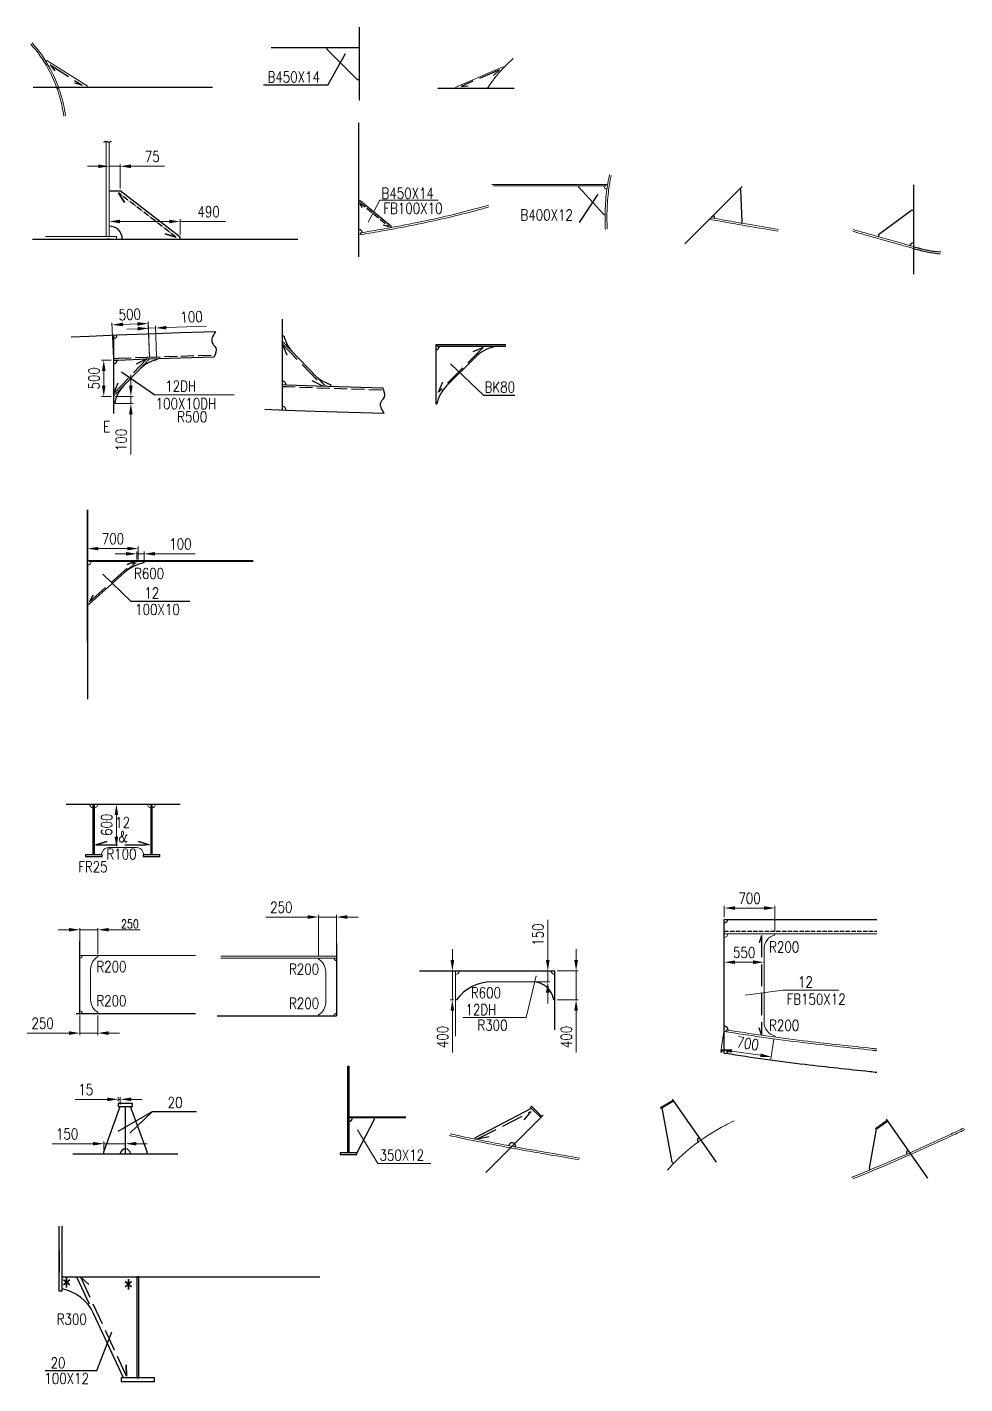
# Model space of a CAD drawing. Header units: millimetres. Extents: x -238912 to -225822, y -65112 to -27675.
# Drawn here: x -238797 to -225822, y -46457 to -27675 of the extents above; entities that cross this region are included whole.
import ezdxf

# ---------------------------------------------------------------- set-up
doc = ezdxf.new("R2010")
doc.units = ezdxf.units.MM
doc.header["$LTSCALE"] = 50
for name, pattern in [('CENTER', [8, 5.5, -1, 0.5, -1]), ('DASHED', [8, 6, -2]), ('JNRD_Center', [2, 1.25, -0.25, 0.25, -0.25]), ('JNRD_DBPointLine', [34, 24, -3, 0.5, -3, 0.5, -3])]:
    doc.linetypes.add(name, pattern=pattern)
for name, color, linetype in [('-1202', 7, 'Continuous'), ('100-AD1', 6, 'Continuous'), ('100-BT1', 7, 'Continuous'), ('100-DD1', 7, 'JNRD_Center'), ('100-DF1', 7, 'Continuous'), ('100-TX1', 7, 'Continuous'), ('200-CO3', 7, 'Continuous'), ('200-DO4', 7, 'JNRD_DBPointLine'), ('Plate _Visible', 3, 'Continuous'), ('Stiffener_Invisible', 2, 'DASHED'), ('Stiffener_Visible', 1, 'CENTER'), ('TEXT', 4, 'Continuous'), ('粗实线', 3, 'Continuous')]:
    doc.layers.add(name, color=color, linetype=linetype)
doc.styles.add('JNRD_E1', font='romans.shx', dxfattribs={"width": 0.8})
doc.styles.add('JNRD_Standard', font='romans.shx', dxfattribs={"width": 0.8})
doc.dimstyles.new('Jnrd_D100', dxfattribs={"dimtxt": 120, "dimasz": 150, "dimexe": 20, "dimexo": 20, "dimgap": 20, "dimtad": 1, "dimdec": 0, "dimrnd": 0.5, "dimzin": 0, "dimdsep": 46, "dimtxsty": 'JNRD_E1', "dimcen": 0, "dimclrd": 1, "dimclre": 1, "dimclrt": 2, "dimadec": 0, "dimazin": 0, "dimtfac": 1, "dimtdec": 0, "dimtmove": 0, "dimatfit": 3, "dimfxl": 1, "dimtolj": 1, "dimtzin": 0, "dimlwd": 5, "dimlwe": 5, "dimarcsym": 0})
doc.dimstyles.new('Jnrd_D150', dxfattribs={"dimtxt": 150, "dimasz": 150, "dimexe": 30, "dimexo": 30, "dimgap": 60, "dimtad": 1, "dimdec": 0, "dimrnd": 0.5, "dimzin": 0, "dimdsep": 46, "dimtxsty": 'JNRD_E1', "dimcen": 0, "dimclrd": 1, "dimclre": 1, "dimclrt": 2, "dimadec": 0, "dimazin": 0, "dimtfac": 1, "dimtdec": 0, "dimtmove": 0, "dimatfit": 3, "dimfxl": 1, "dimtolj": 1, "dimtzin": 0, "dimlwd": 5, "dimlwe": 5, "dimarcsym": 0})

# ---------------------------------------------------------------- blocks, each defined once
blk = doc.blocks.new('*D772')
at = {"color": 1, "lineweight": 5, "ltscale": 3}
for p, q in [((-237604, -32257), (-237623, -31767)), ((-237472, -31791), (-237272, -31784)), ((-237105, -32238), (-237123, -31748))]:
    blk.add_line(p, q, dxfattribs=at)
at = {"color": 1}
for points in [[(-237473, -31766), (-237471, -31816), (-237622, -31797)], [(-237271, -31809), (-237273, -31759), (-237122, -31778)]]:
    blk.add_solid(points, dxfattribs=at)
at = {"layer": 'Defpoints', "color": 0}
for p in [(-237122, -31778), (-237603, -32287), (-237103, -32268)]:
    blk.add_point(p, dxfattribs=at)
at = {"color": 2, "insert": (-237377, -31653), "char_height": 150, "attachment_point": 5, "rotation": 2.1669, "style": 'JNRD_E1'}
blk.add_mtext('\\A1;500', dxfattribs=at)
blk = doc.blocks.new('*D773')
at = {"color": 1, "linetype": 'ByBlock', "lineweight": 5, "ltscale": 3}
for p, q in [((-237633, -32287), (-237767, -32287)), ((-237737, -32637), (-237737, -32437)), ((-237633, -32787), (-237767, -32787))]:
    blk.add_line(p, q, dxfattribs=at)
at = {"color": 1}
for points in [[(-237712, -32437), (-237762, -32437), (-237737, -32287)], [(-237762, -32637), (-237712, -32637), (-237737, -32787)]]:
    blk.add_solid(points, dxfattribs=at)
at = {"layer": 'Defpoints', "color": 0}
for p in [(-237737, -32287), (-237603, -32287), (-237603, -32787)]:
    blk.add_point(p, dxfattribs=at)
at = {"color": 2, "insert": (-237872, -32537), "char_height": 150, "attachment_point": 5, "rotation": 90, "style": 'JNRD_E1'}
blk.add_mtext('\\A1;500', dxfattribs=at)
blk = doc.blocks.new('*D774')
at = {"color": 1, "linetype": 'ByBlock', "lineweight": 5, "ltscale": 3}
for p, q in [((-237362, -32637), (-237362, -32487)), ((-237573, -32787), (-237332, -32787)), ((-237362, -32887), (-237362, -32787)), ((-237573, -32887), (-237332, -32887)), ((-237362, -33037), (-237362, -33593))]:
    blk.add_line(p, q, dxfattribs=at)
at = {"color": 1}
for points in [[(-237387, -32637), (-237337, -32637), (-237362, -32787)], [(-237337, -33037), (-237387, -33037), (-237362, -32887)]]:
    blk.add_solid(points, dxfattribs=at)
at = {"layer": 'Defpoints', "color": 0}
for p in [(-237603, -32787), (-237362, -32787), (-237603, -32887)]:
    blk.add_point(p, dxfattribs=at)
at = {"color": 2, "insert": (-237497, -33390), "char_height": 150, "attachment_point": 5, "rotation": 90, "style": 'JNRD_E1'}
blk.add_mtext('\\A1;100', dxfattribs=at)
blk = doc.blocks.new('*D775')
at = {"color": 1, "linetype": 'ByBlock', "lineweight": 5, "ltscale": 3}
for p, q in [((-237269, -31850), (-237419, -31855)), ((-237105, -32238), (-237121, -31814)), ((-237119, -31844), (-237020, -31840)), ((-237005, -32234), (-237021, -31810)), ((-236870, -31835), (-236314, -31814))]:
    blk.add_line(p, q, dxfattribs=at)
at = {"color": 1}
for points in [[(-237268, -31875), (-237270, -31825), (-237119, -31844)], [(-236871, -31810), (-236869, -31860), (-237020, -31840)]]:
    blk.add_solid(points, dxfattribs=at)
at = {"layer": 'Defpoints', "color": 0}
for p in [(-237020, -31840), (-237103, -32268), (-237004, -32264)]:
    blk.add_point(p, dxfattribs=at)
at = {"color": 2, "insert": (-236522, -31686), "char_height": 150, "attachment_point": 5, "rotation": 2.1669, "style": 'JNRD_E1'}
blk.add_mtext('\\A1;100', dxfattribs=at)
blk = doc.blocks.new('*D776')
at = {"color": 1, "lineweight": 5, "ltscale": 3}
for p, q in [((-237429, -34966), (-237579, -34966)), ((-237279, -35044), (-237279, -34936)), ((-237279, -34966), (-237179, -34966)), ((-237179, -35051), (-237179, -34936)), ((-237029, -34966), (-236474, -34966))]:
    blk.add_line(p, q, dxfattribs=at)
at = {"color": 1}
for points in [[(-237429, -34991), (-237429, -34941), (-237279, -34966)], [(-237029, -34941), (-237029, -34991), (-237179, -34966)]]:
    blk.add_solid(points, dxfattribs=at)
at = {"layer": 'Defpoints', "color": 0}
for p in [(-237279, -35074), (-237179, -34966), (-237179, -35081)]:
    blk.add_point(p, dxfattribs=at)
at = {"color": 2, "insert": (-236676, -34831), "char_height": 150, "attachment_point": 5, "style": 'JNRD_E1'}
blk.add_mtext('\\A1;100', dxfattribs=at)
blk = doc.blocks.new('*D777')
at = {"color": 1, "lineweight": 5, "ltscale": 3}
for p, q in [((-237960, -35030), (-237960, -34864)), ((-237410, -34894), (-237810, -34894)), ((-237260, -35044), (-237260, -34864))]:
    blk.add_line(p, q, dxfattribs=at)
at = {"color": 1}
for points in [[(-237810, -34869), (-237810, -34919), (-237960, -34894)], [(-237410, -34919), (-237410, -34869), (-237260, -34894)]]:
    blk.add_solid(points, dxfattribs=at)
at = {"layer": 'Defpoints', "color": 0}
for p in [(-237960, -34894), (-237960, -35060), (-237260, -35074)]:
    blk.add_point(p, dxfattribs=at)
at = {"color": 2, "insert": (-237610, -34759), "char_height": 150, "attachment_point": 5, "style": 'JNRD_E1'}
blk.add_mtext('\\A1;700', dxfattribs=at)
blk = doc.blocks.new('X-T700')
at = {"layer": '100-DF1'}
for points in [[(0, 0), (12, 0), (12, -700), (0, -700)], [(-109, -725), (121, -725), (121, -700), (-109, -700)]]:
    blk.add_lwpolyline(points, close=True, dxfattribs=at)
blk = doc.blocks.new('*D778')
at = {"layer": '100-DF1', "color": 1, "lineweight": 5}
for p, q in [((-237644, -38432), (-237532, -38432)), ((-237562, -38882), (-237562, -38582)), ((-237321, -39032), (-237592, -39032))]:
    blk.add_line(p, q, dxfattribs=at)
at = {"layer": '100-DF1', "color": 1}
for points in [[(-237537, -38582), (-237587, -38582), (-237562, -38432)], [(-237587, -38882), (-237537, -38882), (-237562, -39032)]]:
    blk.add_solid(points, dxfattribs=at)
at = {"layer": 'Defpoints', "color": 0}
for p in [(-237674, -38432), (-237562, -38432), (-237291, -39032)]:
    blk.add_point(p, dxfattribs=at)
at = {"layer": '100-DF1', "color": 2, "lineweight": 15, "insert": (-237697, -38717), "char_height": 150, "attachment_point": 5, "rotation": 90, "style": 'JNRD_E1'}
blk.add_mtext('\\A1;600', dxfattribs=at)
blk = doc.blocks.new('*D779')
at = {"color": 1, "linetype": 'ByBlock', "lineweight": 5, "ltscale": 3}
for p, q in [((-238068, -41359), (-238068, -41631)), ((-237818, -41359), (-237818, -41631)), ((-238218, -41601), (-238797, -41601)), ((-237818, -41601), (-238068, -41601)), ((-237668, -41601), (-237518, -41601))]:
    blk.add_line(p, q, dxfattribs=at)
at = {"color": 1}
for points in [[(-238218, -41626), (-238218, -41576), (-238068, -41601)], [(-237668, -41576), (-237668, -41626), (-237818, -41601)]]:
    blk.add_solid(points, dxfattribs=at)
at = {"layer": 'Defpoints', "color": 0}
for p in [(-238068, -41329), (-237818, -41329), (-238068, -41601)]:
    blk.add_point(p, dxfattribs=at)
at = {"color": 2, "insert": (-238583, -41466), "char_height": 150, "attachment_point": 5, "style": 'JNRD_E1'}
blk.add_mtext('\\A1;250', dxfattribs=at)
blk = doc.blocks.new('*D780')
at = {"layer": '200-CO3', "color": 1, "lineweight": 5}
for p, q in [((-238218, -40170), (-238368, -40170)), ((-238068, -40509), (-238068, -40150)), ((-238068, -40170), (-237818, -40170)), ((-237818, -40509), (-237818, -40150)), ((-237668, -40170), (-237232, -40170))]:
    blk.add_line(p, q, dxfattribs=at)
at = {"layer": '200-CO3', "color": 1}
for points in [[(-238218, -40195), (-238218, -40145), (-238068, -40170)], [(-237668, -40145), (-237668, -40195), (-237818, -40170)]]:
    blk.add_solid(points, dxfattribs=at)
at = {"layer": 'Defpoints', "color": 0}
for p in [(-237818, -40170), (-238068, -40529), (-237818, -40529)]:
    blk.add_point(p, dxfattribs=at)
at = {"layer": '200-CO3', "color": 2, "lineweight": -3, "insert": (-237375, -40090), "char_height": 120, "attachment_point": 5, "style": 'JNRD_E1'}
blk.add_mtext('\\A1;250', dxfattribs=at)
blk = doc.blocks.new('*D781')
at = {"color": 1, "linetype": 'ByBlock', "lineweight": 5, "ltscale": 3}
for p, q in [((-234916, -39994), (-235495, -39994)), ((-234766, -40533), (-234766, -39964)), ((-234516, -39994), (-234766, -39994)), ((-234516, -40533), (-234516, -39964)), ((-234366, -39994), (-234216, -39994))]:
    blk.add_line(p, q, dxfattribs=at)
at = {"color": 1}
for points in [[(-234916, -40019), (-234916, -39969), (-234766, -39994)], [(-234366, -39969), (-234366, -40019), (-234516, -39994)]]:
    blk.add_solid(points, dxfattribs=at)
at = {"layer": 'Defpoints', "color": 0}
for p in [(-234766, -39994), (-234766, -40563), (-234516, -40563)]:
    blk.add_point(p, dxfattribs=at)
at = {"color": 2, "insert": (-235280, -39859), "char_height": 150, "attachment_point": 5, "style": 'JNRD_E1'}
blk.add_mtext('\\A1;250', dxfattribs=at)
blk = doc.blocks.new('*D788')
at = {"layer": '100-DF1', "color": 1, "lineweight": 5}
for p, q in [((-232913, -40591), (-232913, -40441)), ((-232513, -40741), (-232943, -40741)), ((-232913, -40741), (-232913, -41141)), ((-232899, -41141), (-232943, -41141)), ((-232913, -41291), (-232913, -41869))]:
    blk.add_line(p, q, dxfattribs=at)
at = {"layer": '100-DF1', "color": 1}
for points in [[(-232938, -40591), (-232888, -40591), (-232913, -40741)], [(-232888, -41291), (-232938, -41291), (-232913, -41141)]]:
    blk.add_solid(points, dxfattribs=at)
at = {"layer": 'Defpoints', "color": 0}
for p in [(-232483, -40741), (-232913, -41141), (-232869, -41141)]:
    blk.add_point(p, dxfattribs=at)
at = {"layer": '100-DF1', "color": 2, "lineweight": 15, "insert": (-233048, -41655), "char_height": 150, "attachment_point": 5, "rotation": 90, "style": 'JNRD_E1'}
blk.add_mtext('\\A1;400', dxfattribs=at)
blk = doc.blocks.new('*D789')
at = {"layer": '100-DF1', "color": 1, "lineweight": 5}
for p, q in [((-231201, -40591), (-231201, -40441)), ((-231464, -40741), (-231171, -40741)), ((-231201, -41141), (-231201, -40741)), ((-231464, -41141), (-231171, -41141)), ((-231201, -41291), (-231201, -41869))]:
    blk.add_line(p, q, dxfattribs=at)
at = {"layer": '100-DF1', "color": 1}
for points in [[(-231226, -40591), (-231176, -40591), (-231201, -40741)], [(-231176, -41291), (-231226, -41291), (-231201, -41141)]]:
    blk.add_solid(points, dxfattribs=at)
at = {"layer": 'Defpoints', "color": 0}
for p in [(-231494, -40741), (-231201, -40741), (-231494, -41141)]:
    blk.add_point(p, dxfattribs=at)
at = {"layer": '100-DF1', "color": 2, "lineweight": 15, "insert": (-231336, -41655), "char_height": 150, "attachment_point": 5, "rotation": 90, "style": 'JNRD_E1'}
blk.add_mtext('\\A1;400', dxfattribs=at)
blk = doc.blocks.new('*D790')
at = {"color": 1, "lineweight": 5, "ltscale": 3}
for p, q in [((-231593, -40591), (-231593, -40035)), ((-231775, -40741), (-231563, -40741)), ((-231593, -40891), (-231593, -40741)), ((-231775, -40891), (-231563, -40891)), ((-231593, -41041), (-231593, -41191))]:
    blk.add_line(p, q, dxfattribs=at)
at = {"color": 1}
for points in [[(-231618, -40591), (-231568, -40591), (-231593, -40741)], [(-231568, -41041), (-231618, -41041), (-231593, -40891)]]:
    blk.add_solid(points, dxfattribs=at)
at = {"layer": 'Defpoints', "color": 0}
for p in [(-231805, -40741), (-231593, -40741), (-231805, -40891)]:
    blk.add_point(p, dxfattribs=at)
at = {"color": 2, "insert": (-231728, -40238), "char_height": 150, "attachment_point": 5, "rotation": 90, "style": 'JNRD_E1'}
blk.add_mtext('\\A1;150', dxfattribs=at)
blk = doc.blocks.new('*D792')
at = {"layer": '200-CO3', "color": 1, "lineweight": 5}
for p, q in [((-229151, -40728), (-229151, -40590)), ((-229001, -40620), (-228751, -40620)), ((-228601, -40889), (-228601, -40590))]:
    blk.add_line(p, q, dxfattribs=at)
at = {"layer": '200-CO3', "color": 1}
for points in [[(-229001, -40595), (-229001, -40645), (-229151, -40620)], [(-228751, -40645), (-228751, -40595), (-228601, -40620)]]:
    blk.add_solid(points, dxfattribs=at)
at = {"layer": 'Defpoints', "color": 0}
for p in [(-228601, -40620), (-229151, -40758), (-228601, -40919)]:
    blk.add_point(p, dxfattribs=at)
at = {"layer": '200-CO3', "color": 2, "lineweight": 15, "insert": (-228876, -40485), "char_height": 150, "attachment_point": 5, "style": 'JNRD_E1'}
blk.add_mtext('\\A1;550', dxfattribs=at)
blk = doc.blocks.new('*D793')
at = {"color": 1, "lineweight": 5, "ltscale": 3}
for p, q in [((-229151, -39996), (-229151, -39840)), ((-228601, -39870), (-229001, -39870)), ((-228451, -40196), (-228451, -39840))]:
    blk.add_line(p, q, dxfattribs=at)
at = {"color": 1}
for points in [[(-229001, -39845), (-229001, -39895), (-229151, -39870)], [(-228601, -39895), (-228601, -39845), (-228451, -39870)]]:
    blk.add_solid(points, dxfattribs=at)
at = {"layer": 'Defpoints', "color": 0}
for p in [(-229151, -39870), (-229151, -40026), (-228451, -40226)]:
    blk.add_point(p, dxfattribs=at)
at = {"color": 2, "insert": (-228801, -39735), "char_height": 150, "attachment_point": 5, "style": 'JNRD_E1'}
blk.add_mtext('\\A1;700', dxfattribs=at)
blk = doc.blocks.new('*D794')
at = {"color": 1, "lineweight": 5, "ltscale": 3}
for p, q in [((-229155, -41581), (-229197, -41856)), ((-228463, -41685), (-228505, -41960)), ((-229044, -41849), (-228648, -41908))]:
    blk.add_line(p, q, dxfattribs=at)
at = {"color": 1}
for points in [[(-229040, -41824), (-229048, -41874), (-229192, -41827)], [(-228652, -41933), (-228645, -41884), (-228500, -41931)]]:
    blk.add_solid(points, dxfattribs=at)
at = {"layer": 'Defpoints', "color": 0}
for p in [(-229151, -41551), (-228459, -41655), (-228500, -41931)]:
    blk.add_point(p, dxfattribs=at)
at = {"color": 2, "insert": (-228826, -41745), "char_height": 150, "attachment_point": 5, "rotation": 351.4634, "style": 'JNRD_E1'}
blk.add_mtext('\\A1;700', dxfattribs=at)

msp = doc.modelspace()

# ---------------------------------------------------------------- linework, layer by layer
at = {"layer": '-1202', "color": 7, "lineweight": 0}
for points in [[(-238290.2, -28907.8, 0.0385826), (-238359.3, -28598.8, 0.0503305), (-238504.5, -28253.4, 0.0588911), (-238746.4, -27911.5)], [(-238364.3, -28504.6, 0.0381986), (-238482.5, -28241.4, 0.0590257), (-238728.5, -27894.1, 0.0590257)], [(-232428.1, -28521.8, -0.0077213), (-232391.1, -28466.5, -0.0589729), (-232096, -28131.9, -0.0041028), (-232072.1, -28110.8, -0.0041028)], [(-238265.8, -28901.7, 0.0382672), (-238335.4, -28591.4, 0.0093837), (-238357.5, -28524)], [(-230795.9, -30474.5, -0.0134824), (-230798.6, -30252.8, -0.0108182), (-230793.2, -30107.1, -0.0148177), (-230779.8, -29955.3, -0.0286286), (-230738.4, -29720.9)], [(-230771.1, -30468, -0.0131477), (-230773.6, -30253.2, -0.0108183), (-230768.3, -30108.6, -0.0148177), (-230755, -29958.2, -0.0280946), (-230715.1, -29730.9)], [(-234207.4, -30552.2, 0.0030344), (-233909.2, -30501.2, 0.0051615), (-233450.7, -30415, 0.0080489), (-232998, -30317.6, 0.0088226), (-232576.8, -30211.9, 0.0043502), (-232408.7, -30164.9)], [(-234183.5, -30522.9, 0.0027493), (-233913.6, -30476.6, 0.0051615), (-233455.6, -30390.5, 0.0080489), (-233003.7, -30293.3, 0.0088226), (-232583.4, -30187.7, 0.0044642), (-232411.3, -30139.6)], [(-228410.4, -30498.8, -0.0017036), (-228822.9, -30429.6, -0.0012799), (-229100.9, -30381.3, -0.002393), (-229356.5, -30334.8, -0.002393)], [(-228398.2, -30475.5, -0.0017371), (-228818.7, -30404.9, -0.0012799), (-229096.6, -30356.7, -0.002235), (-229335.1, -30313.3, -0.002235)], [(-226518.8, -30743.6, 0.0017381), (-226691.7, -30694.4, -0.0003732), (-227154, -30564.2, -0.0015292), (-227371.9, -30501.9, -0.0015292)], [(-226511.9, -30719.6, 0.0017387), (-226685, -30670.3, -0.0003729), (-227147, -30540.2, -0.0015399), (-227366.2, -30477.6, -0.0015399)], [(-227038.8, -41845.3, 0.0002787), (-227106.1, -41837.9, 0.0005002), (-227552.4, -41789.6, -0.0023668), (-227995.3, -41739.9, -0.0067292), (-228540.4, -41670.1, -0.004963), (-229085.4, -41587.3, -0.000667), (-229151, -41576.5)], [(-227038.8, -41820.2, 0.0002673), (-227103.4, -41813.1, 0.0005002), (-227549.8, -41764.7, -0.002367), (-227992.5, -41715, -0.0067296), (-228536.9, -41645.4, -0.004963), (-229081.4, -41562.6, -0.0004463), (-229125.3, -41555.4)], [(-229938.3, -43496.7, -0.0121847), (-229854.1, -43405.5, -0.0451233), (-229507.2, -43106.6, -0.033134), (-229139.5, -42878.7, -0.0081977), (-229015.7, -42815.4)], [(-231149.9, -43330.4, -0.0017371), (-231570.3, -43259.8, -0.0012799), (-231848.2, -43211.6, -0.002577), (-232123.2, -43161.4, -0.0014765), (-232282.5, -43131.2, -0.0011097), (-232441.6, -43100, -0.0044325), (-232916.8, -43001.6, -0.0003192), (-232940.3, -42996.5, -0.0003192)], [(-231162, -43353.7, -0.0017036), (-231574.5, -43284.5, -0.0012799), (-231852.5, -43236.2, -0.002577), (-232127.8, -43186, -0.0014765), (-232287.2, -43155.7, -0.0011097), (-232446.4, -43124.5, -0.0044325), (-232922.1, -43026.1, -0.000493), (-232958.4, -43018.2, -0.000493)]]:
    msp.add_lwpolyline(points, format="xyb", dxfattribs=at)
at = {"color": 7, "linetype": 'ByBlock', "ltscale": 3}
for p, q in [((-234198.7, -27970.2), (-234213.7, -27955.2)), ((-238357.5, -28524), (-238381.1, -28532.2)), ((-227142.1, -43470.6), (-227042.8, -42928.6)), ((-227131.8, -43493.4), (-227142.1, -43470.6))]:
    msp.add_line(p, q, dxfattribs=at)
at = {"color": 1, "lineweight": 5}
for p, q in [((-237811.7, -29601.2), (-237961.7, -29601.2)), ((-237661.7, -29945.7), (-237661.7, -29571.2)), ((-237661.7, -29601.2), (-237511.7, -29601.2)), ((-237511.7, -29910.7), (-237511.7, -29571.2)), ((-237361.7, -29601.2), (-236897.4, -29601.2)), ((-237661.7, -30335.7), (-237661.7, -30335.7)), ((-236831.7, -30365.7), (-237511.7, -30365.7)), ((-236681.7, -30550.7), (-236681.7, -30335.7)), ((-236681.7, -30365.7), (-236054.5, -30365.7)), ((-237687.6, -42518.1), (-238134.7, -42518.1)), ((-237537.6, -42544.1), (-237537.6, -42488.1)), ((-237507.6, -42518.1), (-237537.6, -42518.1)), ((-237507.6, -42588.1), (-237507.6, -42488.1)), ((-237357.6, -42518.1), (-237207.6, -42518.1)), ((-237887.6, -43132), (-238449, -43132)), ((-237737.6, -43214.1), (-237737.6, -43102)), ((-237437.6, -43132), (-237737.6, -43132)), ((-237437.6, -43102), (-237437.6, -43102)), ((-237287.6, -43132), (-237137.6, -43132))]:
    msp.add_line(p, q, dxfattribs=at)
for p, q in [((-237661.7, -29940.7), (-237511.7, -29940.7)), ((-236681.7, -30580.7), (-237511.7, -29940.7)), ((-236681.7, -30610.7), (-236681.7, -30580.7)), ((-237490.2, -32446.9), (-237028, -32767.3)), ((-237737.6, -43244.1), (-237507.6, -42618.1)), ((-237137.6, -43244.1), (-237367.6, -42618.1)), ((-237064.6, -42684.1), (-237542.6, -42961.1)), ((-237375.6, -42988.1), (-237064.6, -42684.1)), ((-237064.6, -42684.1), (-236451.6, -42684.1)), ((-237737.6, -43274.1), (-237737.6, -43244.1)), ((-237137.6, -43274.1), (-237137.6, -43244.1)), ((-238353.8, -45173), (-238353.8, -44273)), ((-238313.8, -45173), (-238313.8, -44273)), ((-238313.8, -45173), (-238353.8, -45173)), ((-237832.7, -46269.7), (-237626.7, -45734.7)), ((-238547.7, -46269.7), (-237832.7, -46269.7))]:
    msp.add_line(p, q)
at = {"color": 7, "ltscale": 3}
for p, q in [((-231154.4, -30379.9, 10240), (-230893.7, -29989.7)), ((-237960.3, -35657.8), (-237935.3, -35657.8))]:
    msp.add_line(p, q, dxfattribs=at)
at = {"linetype": 'ByBlock', "ltscale": 3}
for p, q in [((-234183.5, -30522.9), (-234179.4, -30547.6)), ((-232594.2, -32242.1), (-232992.7, -32640.5)), ((-229125.3, -41555.4), (-229129.4, -41580.1))]:
    msp.add_line(p, q, dxfattribs=at)
at = {"ltscale": 3}
for p, q in [((-235268.3, -31947.8), (-235243.3, -31947.8)), ((-235268.3, -32022.8), (-234668.8, -32645.5)), ((-237003.5, -32264.3), (-237003.5, -32279.3)), ((-237457.5, -32635.7), (-237248.9, -32419.1)), ((-234593.8, -32648.1), (-234593.8, -32623.1)), ((-237603.1, -32886.9), (-237588.1, -32886.9))]:
    msp.add_line(p, q, dxfattribs=at)
at = {"color": 2, "linetype": 'DASHED', "ltscale": 0.2}
msp.add_line((-229151.1, -40191.4), (-227038.8, -40191.4), dxfattribs=at)
at = {"color": 7, "linetype": 'ByBlock', "ltscale": 3}
for points in [[(-228937, -29915.2), (-228919.6, -29933.2)], [(-228912.5, -30388.8), (-228902.8, -30365.8), (-228919.6, -29933.2)], [(-232601.9, -43067.8), (-232592, -43044.8), (-231819.4, -42639.3)], [(-229854.1, -43405.5), (-229871.8, -43388.3), (-230011.7, -42636.3)]]:
    msp.add_lwpolyline(points, dxfattribs=at)
at = {"color": 140, "ltscale": 3}
msp.add_lwpolyline([(-226533.7, -30213.3), (-226558.7, -30213.3), (-227014.9, -30552.5), (-227014.9, -30577.5)], dxfattribs=at)
at = {"color": 7, "ltscale": 3}
msp.add_lwpolyline([(-233996.1, -42772.3), (-233996.1, -42797.3), (-234237.1, -43258.3)], dxfattribs=at)
at = {"color": 7, "linetype": 'ByBlock', "ltscale": 3}
for centre, radius, start, end in [((-229335.8, -30314.1), 50, 349.38642, 45), ((-234207.4, -30526.9), 50, 9.42984, 90), ((-236888.7, -32765.9), 500, 103.27318, 136.0834), ((-237097.3, -32982.5), 500, 136.08343, 168.97841), ((-237051.9, -35674.9), 600, 102.26148, 131.65816), ((-232366.9, -41490.8), 600, 90.00005, 144.31467), ((-231805, -41190.8), 300, 9.59407, 90.00007), ((-232087.5, -43169), 50, 349.38642, 168.96924), ((-237437.6, -43274.1), 70, 0, 180)]:
    msp.add_arc(centre, radius, start, end, dxfattribs=at)
at = {"color": 140, "ltscale": 3}
msp.add_arc((-226533.7, -30713.3), 50, 90, 164.02002, dxfattribs=at)
at = {"color": 7}
for radius, end in [(2000, 264.35538), (1975, 264.52697)]:
    msp.add_arc((-225964.6, -28821.9), radius, 253.91434, end, dxfattribs=at)
at = {"ltscale": 3}
for centre, radius, start, end in [((-237603.1, -31936.6), 50, 270, 2.44006), ((-234756.6, -31833.4), 500, 193.22652, 223.91661), ((-237603.1, -32286.9), 50, 270, 2.44006), ((-234460.2, -32141.2), 500, 223.91661, 254.50289), ((-235268.3, -32622.8), 50, 357.55994, 90), ((-235268.3, -32973.1), 50, 357.55994, 90), ((-226580.5, -43256.3), 50, 125.00016, 203.80376)]:
    msp.add_arc(centre, radius, start, end, dxfattribs=at)
at = {"linetype": 'ByBlock', "ltscale": 3}
for centre, start, end in [((-232240.7, -32595.6), 101.86295, 135.00003), ((-232639.1, -32994.1), 135.00003, 168.13705)]:
    msp.add_arc(centre, 500, start, end, dxfattribs=at)
at = {"color": 7, "ltscale": 3}
for centre, start, end in [((-234346.1, -42772.3), 270, 0), ((-229472.4, -43080.1), 125, 211.13278)]:
    msp.add_arc(centre, 50, start, end, dxfattribs=at)
at = {"ltscale": 3}
for points in [[(-236191.7, -31888.6), (-236225.1, -31944.9), (-236274.9, -32029.2), (-236159.5, -32122), (-236191.1, -32194.8), (-236210.5, -32239.3)], [(-233857, -33021.2), (-233890.3, -32964.8), (-233940.2, -32880.6), (-233824.7, -32787.7), (-233856.4, -32714.9), (-233875.7, -32670.5)]]:
    msp.add_open_spline(points, degree=3, knots=[0, 0, 0, 0, 164.6805701, 246.1253717, 373.5457225, 373.5457225, 373.5457225, 373.5457225], dxfattribs=at)
at = {"color": 1}
for points in [[(-237811.7, -29626.2), (-237811.7, -29576.2), (-237661.7, -29601.2)], [(-237361.7, -29576.2), (-237361.7, -29626.2), (-237511.7, -29601.2)], [(-237511.7, -30340.7), (-237511.7, -30390.7), (-237661.7, -30365.7)], [(-236831.7, -30390.7), (-236831.7, -30340.7), (-236681.7, -30365.7)], [(-237687.6, -42543.1), (-237687.6, -42493.1), (-237537.6, -42518.1)], [(-237357.6, -42493.1), (-237357.6, -42543.1), (-237507.6, -42518.1)], [(-237887.6, -43157), (-237887.6, -43107), (-237737.6, -43132)], [(-237287.6, -43107), (-237287.6, -43157), (-237437.6, -43132)]]:
    msp.add_solid(points, dxfattribs=at)
at = {"layer": '100-BT1', "color": 0, "lineweight": 15}
for p, q in [((-233915.8, -30070.4, 10240), (-233111.1, -30070.4, 10240)), ((-227567.8, -41005.2), (-228340.4, -41005.2)), ((-227567.8, -41005.2), (-228340.4, -41005.2))]:
    msp.add_line(p, q, dxfattribs=at)
at = {"layer": '100-BT1', "lineweight": 15}
for p, q in [((-237801.7, -30574.7), (-238541.7, -30574.7)), ((-237561.7, -30574.7), (-237801.7, -30574.7)), ((-237561.7, -30574.7), (-237561.7, -30610.7))]:
    msp.add_line(p, q, dxfattribs=at)
at = {"layer": '100-DD1', "ltscale": 0.5}
for p, q in [((-237233.9, -32403.5), (-237103.4, -32268)), ((-237603.1, -32786.9), (-237471.7, -32650.5))]:
    msp.add_line(p, q, dxfattribs=at)
at = {"layer": '100-DF1', "linetype": 'Continuous', "lineweight": 15}
for p, q in [((-238539, -28144.7), (-238525.6, -28138)), ((-238525.6, -28138), (-237964.3, -28490)), ((-232213.1, -28224.1), (-232865.2, -28506.9)), ((-232199.7, -28230.8), (-232213.1, -28224.1)), ((-237964.3, -28504.6), (-237964.3, -28490)), ((-232865.2, -28521.5), (-232865.2, -28506.9)), ((-234198.7, -28675.2), (-234198.7, -28690.2)), ((-231168.3, -29872.4), (-231168.3, -29887.4)), ((-230813.8, -30271.8), (-231168.3, -29887.4)), ((-230798.8, -30271.2), (-230813.8, -30271.8)), ((-237665.3, -39032), (-237286, -39032)), ((-237775.7, -39132), (-237756, -39089.8)), ((-237175.6, -39132), (-237195.3, -39089.8)), ((-229151.1, -40226.4), (-227038.8, -40226.4)), ((-228451, -40241.4), (-228451, -40226.4)), ((-238068.5, -40528.5), (-236468.5, -40528.5)), ((-237818.5, -40528.5), (-237818.5, -40543.5)), ((-236116.1, -40537.9), (-234516.1, -40537.9)), ((-236116.1, -40562.9), (-234516.1, -40562.9)), ((-234766.1, -40562.9), (-234766.1, -40577.9)), ((-228601, -41448.1), (-228601, -40435)), ((-237918.5, -41140.3), (-237918.5, -40716.7)), ((-234666.1, -41174.7), (-234666.1, -40751.1)), ((-232869.2, -40740.8), (-232869.2, -41644.8)), ((-232366.9, -40890.8), (-231805, -40890.8)), ((-231894.3, -41383.8), (-231755.4, -40809.2)), ((-237818.5, -41328.5), (-237818.5, -41313.5)), ((-232869.2, -41140.8), (-232854.2, -41140.8)), ((-231509.2, -41140.8), (-231494.2, -41140.8)), ((-238068.5, -41328.5), (-238068.5, -41343.5)), ((-234766.1, -41362.9), (-234766.1, -41347.9)), ((-232769.6, -41383.8), (-231894.3, -41383.8)), ((-228451, -41657.2), (-228448.2, -41642.5))]:
    msp.add_line(p, q, dxfattribs=at)
at = {"layer": '100-DF1', "lineweight": 15}
for p, q in [((-232366.3, -29853), (-230765.2, -29853)), ((-230787.5, -29853), (-230787.5, -29871)), ((-232344, -29871), (-230787.5, -29871)), ((-233915.8, -30070.4, 10240), (-234077.1, -30373.1)), ((-233122, -32091.3), (-233122, -32066.3)), ((-235669.3, -35059.6), (-237960.3, -35059.6)), ((-237935.3, -35073.6), (-237935.3, -35059.6)), ((-235669.3, -35073.6), (-237935.3, -35073.6)), ((-237179.3, -35073.6), (-237179.3, -35088.6)), ((-237935.3, -35657.8), (-237450.7, -35226.6)), ((-228861.7, -41074.6), (-228340.4, -41005.2)), ((-234346.1, -42758.3), (-234358.1, -42758.3)), ((-234346.1, -42772.3), (-234358.1, -42772.3)), ((-234346.1, -42772.3), (-234358.1, -42772.3)), ((-233558.1, -42758.3), (-234346.1, -42758.3)), ((-233558.1, -42758.3), (-234346.1, -42758.3)), ((-233558.1, -42772.3), (-234346.1, -42772.3)), ((-233558.1, -42772.3), (-234346.1, -42772.3))]:
    msp.add_line(p, q, dxfattribs=at)
at = {"layer": '100-DF1'}
for p, q in [((-237661.7, -30610.7), (-237685.7, -30610.7)), ((-237253.8, -44973), (-237277.8, -44973)), ((-237277.8, -44973), (-237277.8, -46373)), ((-237253.8, -46373), (-237253.8, -44973)), ((-237035.8, -46373), (-237495.8, -46373)), ((-237495.8, -46373), (-237495.8, -46423)), ((-237277.8, -46373), (-237253.8, -46373)), ((-237035.8, -46423), (-237035.8, -46373)), ((-237495.8, -46423), (-237035.8, -46423))]:
    msp.add_line(p, q, dxfattribs=at)
at = {"layer": '100-DF1', "linetype": 'Continuous'}
for p, q in [((-233143.5, -32066.3), (-232173.3, -32066.3)), ((-233122, -32091.3), (-232173.3, -32091.3))]:
    msp.add_line(p, q, dxfattribs=at)
at = {"layer": '100-DF1', "color": 0, "lineweight": 15}
msp.add_line((-233943, -43406.9), (-234225.7, -42941.5), dxfattribs=at)
at = {"layer": '100-DF1'}
for points in [[(-234358.1, -42058.3), (-234346.1, -42058.3), (-234346.1, -43258.3), (-234358.1, -43258.3)], [(-234467.1, -43283.3), (-234237.1, -43283.3), (-234237.1, -43258.3), (-234467.1, -43258.3)]]:
    msp.add_lwpolyline(points, close=True, dxfattribs=at)
at = {"layer": '100-DF1', "lineweight": 15}
for points in [[(-231688.6, -42770.1), (-231830, -42628.7), (-231815.9, -42614.6), (-231674.5, -42756), (-231688.6, -42770.1)], [(-231688.6, -42770.1), (-231830, -42628.7), (-231815.9, -42614.6), (-231674.5, -42756), (-231688.6, -42770.1)], [(-229859.5, -42530), (-230032.7, -42630), (-230024.7, -42643.8), (-229851.5, -42543.8), (-229859.5, -42530)], [(-226895.8, -42806.1), (-227059.6, -42920.8), (-227050.4, -42933.9), (-226886.6, -42819.2), (-226895.8, -42806.1)]]:
    msp.add_lwpolyline(points, dxfattribs=at)
for points in [[(-227384, -43597.6, 0.0000587), (-227370.3, -43592, 0.0044962), (-226858.4, -43377.4, 0.0039762), (-226449.8, -43198.1, 0.0033085), (-226042.3, -43012, 0.0023903), (-225835.6, -42915.3)], [(-227364.9, -43616.8, 0.0000178), (-227360.8, -43615.1, 0.0044955), (-226848.5, -43400.4, 0.0039762), (-226439.5, -43220.9, 0.0033083), (-226031.8, -43034.7, 0.0024254), (-225821.8, -42936.5)]]:
    msp.add_lwpolyline(points, format="xyb", dxfattribs=at)
at = {"layer": '100-DF1', "linetype": 'Continuous', "lineweight": 15}
for centre, radius, start, end in [((-230764.2, -29871), 50, 180, 257.18684), ((-237960.3, -35073.6), 50, 270, 0), ((-237881.6, -38432), 50, 180, 270), ((-237869.6, -38432), 50, 270, 0), ((-237081.6, -38432), 50, 180, 270), ((-237069.6, -38432), 50, 270, 0), ((-237665.3, -39132), 100, 90, 155), ((-237286, -39132), 100, 25, 90), ((-229151, -40026.4), 50, 270, 0), ((-229151, -40226.4), 50, 270, 0), ((-228401, -40435), 200, 104.47751, 180), ((-232869.2, -40740.8), 50, 270, 0), ((-231494.2, -40740.8), 50, 180, 270), ((-228401, -41448.1), 200, 180, 256.34004)]:
    msp.add_arc(centre, radius, start, end, dxfattribs=at)
at = {"layer": '100-DF1', "color": 0, "lineweight": 15}
for centre, start, end in [((-238068.5, -40528.5), 270, 0), ((-234516.1, -40562.9), 180, 270), ((-238068.5, -41328.5), 0, 90), ((-234516.1, -41362.9), 90, 180)]:
    msp.add_arc(centre, 35, start, end, dxfattribs=at)
at = {"layer": '100-DF1', "lineweight": 15}
for centre, start, end in [((-237718.5, -40716.7), 120, 180), ((-234866.1, -40751.1), 0, 60), ((-237718.5, -41140.3), 180, 240), ((-234866.1, -41174.7), 300, 0)]:
    msp.add_arc(centre, 200, start, end, dxfattribs=at)
at = {"layer": '200-CO3', "color": 3}
for p, q in [((-234198.7, -28675.2), (-234198.7, -27675.2)), ((-229698.6, -30676.8), (-228905.2, -29883.4)), ((-238068.5, -41328.5), (-238068.5, -40328.5)), ((-234516.1, -40362.9), (-234516.1, -41362.9)), ((-238118.5, -41328.5), (-236468.5, -41328.5)), ((-236166.1, -41362.9), (-234516.1, -41362.9)), ((-229256.4, -43388.6), (-229868.1, -42515)), ((-232450.2, -43531.7), (-231656.8, -42738.4)), ((-226332.1, -43611.1), (-226905.7, -42791.9))]:
    msp.add_line(p, q, dxfattribs=at)
at = {"layer": '200-CO3'}
for p, q in [((-235419.3, -27955.2), (-234198.7, -27955.2)), ((-235419.3, -27955.2), (-234198.7, -27955.2)), ((-234648.2, -27955.2), (-234648.2, -27980.2)), ((-234223.7, -28405.2), (-234648.2, -27980.2)), ((-234637.4, -28477.8), (-234394.1, -28042.3)), ((-234637.4, -28477.8), (-235524.6, -28477.8)), ((-234198.7, -28405.2), (-234223.7, -28405.2)), ((-232480.2, -32770.6), (-232936.8, -32335)), ((-232480.2, -32770.6), (-232050.1, -32770.6)), ((-237359.5, -35624.2), (-237751.9, -35248.2)), ((-236543.8, -35624.2), (-237359.5, -35624.2)), ((-238113.8, -44973), (-237940.5, -45347.6)), ((-237465.8, -46373), (-237878.8, -45480.9)), ((-237465.8, -46373), (-237878.8, -45480.9))]:
    msp.add_line(p, q, dxfattribs=at)
at = {"layer": '200-CO3', "color": 7, "linetype": 'Continuous'}
for p, q in [((-232343.5, -32106.3), (-232343.5, -32091.3)), ((-233143.5, -32891.3), (-233128.5, -32891.3))]:
    msp.add_line(p, q, dxfattribs=at)
at = {"layer": '200-CO3', "lineweight": 15}
for p, q in [((-237028, -32767.3), (-235931.4, -32767.3)), ((-233943, -43406.9), (-233213.3, -43406.9))]:
    msp.add_line(p, q, dxfattribs=at)
at = {"layer": '200-CO3', "lineweight": 5}
msp.add_line((-238313.8, -44953), (-238313.8, -44838.3), dxfattribs=at)
at = {"layer": '200-CO3', "color": 7, "linetype": 'ByBlock', "ltscale": 3}
msp.add_lwpolyline([(-234207.4, -30081.2), (-234182.4, -30081.2), (-233764.5, -30426.9), (-233764.5, -30451.9)], dxfattribs=at)
at = {"layer": '200-CO3', "linetype": 'Continuous'}
for points in [[(-237603.1, -32286.9), (-237537, -32284.1), (-237134.6, -32268.7), (-236668.3, -32252.9), (-236210.5, -32239.3)], [(-235268.3, -32622.8), (-235202.2, -32625.6), (-234799.9, -32641.1), (-234333.6, -32656.9), (-233875.7, -32670.5)]]:
    msp.add_lwpolyline(points, dxfattribs=at)
at = {"layer": '200-CO3'}
msp.add_lwpolyline([(-237537.6, -42618.1), (-237337.6, -42618.1), (-237337.6, -42574.1), (-237537.6, -42574.1)], close=True, dxfattribs=at)
at = {"layer": '200-CO3', "color": 7, "linetype": 'Continuous'}
msp.add_arc((-233143.4, -32091.3), 50, 270, 0, dxfattribs=at)
at = {"layer": '200-CO3', "color": 7, "linetype": 'ByBlock', "ltscale": 3}
for centre, start, end in [((-229151, -41555.5), 355.57064, 90), ((-229151, -41885.2), 356.07638, 165.41934)]:
    msp.add_arc(centre, 50, start, end, dxfattribs=at)
at = {"layer": '200-CO3'}
msp.add_arc((-238423.3, -45732.9), 600, 24.8374, 79.49326, dxfattribs=at)
msp.add_open_spline([(-237735.5, -29269.1), (-237724.4, -29261.7), (-237700.4, -29245.9), (-237663.7, -29277.3), (-237641.2, -29261), (-237631.2, -29253.8)], degree=3, knots=[0, 0, 0, 0, 36.6059784, 78.6443836, 112.2754654, 112.2754654, 112.2754654, 112.2754654], dxfattribs=at)
at = {"layer": '200-DO4', "lineweight": 15, "ltscale": 10}
for p, q in [((-237701.7, -30574.7), (-237701.7, -29255.2)), ((-237661.7, -30574.7), (-237661.7, -29268.1))]:
    msp.add_line(p, q, dxfattribs=at)
at = {"layer": 'Plate _Visible', "color": 3, "ltscale": 100}
for p, q in [((-238714.6, -28504.6), (-236230.7, -28504.6)), ((-233113.7, -28521.8), (-232056.7, -28521.8)), ((-235268.3, -31715.9), (-235268.3, -32973.1)), ((-237603.1, -31936.6), (-237603.1, -33022.3)), ((-229151, -40026.4), (-227038.8, -40026.4)), ((-233369.2, -40740.8), (-231494.2, -40740.8)), ((-231494.2, -41557.3), (-231494.2, -40740.8))]:
    msp.add_line(p, q, dxfattribs=at)
at = {"layer": 'Plate _Visible', "color": 3, "linetype": 'Continuous'}
msp.add_line((-226533.7, -29858.6), (-226533.7, -31095.5), dxfattribs=at)
at = {"layer": 'Plate _Visible', "color": 3}
for p, q in [((-238721.7, -30610.7), (-235053.7, -30610.7)), ((-237437.6, -43274.1), (-237437.6, -42618.1)), ((-238162.6, -43274.1), (-236712.6, -43274.1)), ((-238313.8, -44973), (-234746.9, -44973))]:
    msp.add_line(p, q, dxfattribs=at)
at = {"layer": 'Plate _Visible'}
for p, q in [((-237960.3, -36185.3), (-237960.3, -34359.6)), ((-237960.3, -34359.6), (-237960.3, -36979.1)), ((-238257, -38432), (-236681.6, -38432))]:
    msp.add_line(p, q, dxfattribs=at)
at = {"layer": 'Plate _Visible', "color": 3, "ltscale": 100}
for points in [[(-234207.4, -30856.3), (-234207.4, -29002.1)], [(-229151, -41880.6), (-229151, -40026.4)]]:
    msp.add_lwpolyline(points, dxfattribs=at)
at = {"layer": 'Plate _Visible', "color": 4, "linetype": 'Continuous'}
for points in [[(-238188.1, -31962.7), (-237940.4, -31951), (-237551.1, -31934.4), (-237147.3, -31918.9), (-236679.5, -31903), (-236191.7, -31888.6)], [(-235508.5, -32962.9), (-235216.4, -32975.4), (-234812.5, -32990.8), (-234344.7, -33006.7), (-233857, -33021.2)]]:
    msp.add_lwpolyline(points, dxfattribs=at)
msp.add_lwpolyline([(-227038.8, -42147.2, 0.0004158), (-227138.8, -42136.1, 0.0005002), (-227584.4, -42087.9, -0.0023646), (-228029.8, -42037.9, -0.0067242), (-228582.5, -41967.2, -0.004963), (-229133.4, -41883.4, -0.0001766), (-229151, -41880.5)], format="xyb", dxfattribs=at)
at = {"layer": 'Stiffener_Invisible'}
for p, q in [((-238477.6, -28198.2), (-238036.9, -28480)), ((-232261, -28266), (-232792.7, -28496.9)), ((-235268.3, -32058.9), (-234704.6, -32644.3)), ((-235268.3, -32058.9), (-235202.1, -32211.1)), ((-232486.8, -32110.2), (-233103.7, -32726.4)), ((-237603.1, -32750.9), (-237139.3, -32269.3)), ((-237139.3, -32269.3), (-237288.9, -32341.2)), ((-237603.1, -32750.9), (-237536.8, -32598.7)), ((-234704.6, -32644.3), (-234854.2, -32572.4)), ((-237935.3, -35629.9), (-237309.1, -35073.6)), ((-237844.6, -38997), (-237106.6, -38997)), ((-228636, -40251.4), (-228636, -41625.9)), ((-231828.2, -42688.4), (-231923.2, -42803.9)), ((-237420.5, -46352), (-238058.7, -44973)), ((-237943, -45080.7), (-238058.7, -44973)), ((-237427.4, -46194), (-237420.5, -46352))]:
    msp.add_line(p, q, dxfattribs=at)
at = {"layer": 'Stiffener_Invisible', "linetype": 'Continuous'}
for p, q in [((-238058.7, -44973), (-237943, -45080.7)), ((-237420.5, -46352), (-237427.4, -46194))]:
    msp.add_line(p, q, dxfattribs=at)
at = {"layer": 'Stiffener_Invisible', "ltscale": 10}
for points in [[(-238477.6, -28198.2), (-238414.3, -28281.2)], [(-232261, -28266), (-232344.3, -28345.4)], [(-238036.9, -28480), (-238135.4, -28453.2)], [(-232792.7, -28496.9), (-232694.1, -28487.4)], [(-228636, -40251.4), (-228666, -40351.4)], [(-228636, -41625.9), (-228666, -41525.9)]]:
    msp.add_lwpolyline(points, dxfattribs=at)
at = {"layer": 'Stiffener_Invisible', "ltscale": 0.3}
msp.add_lwpolyline([(-234163.1, -30177.5), (-234191.4, -30106.2), (-233789.5, -30438.7), (-233869.6, -30414.5)], dxfattribs=at)
at = {"layer": 'Stiffener_Invisible'}
for points in [[(-232486.8, -32110.2), (-232628.6, -32170.4)], [(-233104.1, -32727.4), (-233044, -32585.6)], [(-232405.4, -43036.9), (-232572.4, -43070.2), (-231828.2, -42688.4)]]:
    msp.add_lwpolyline(points, dxfattribs=at)
at = {"layer": 'Stiffener_Invisible', "ltscale": 0.6}
msp.add_lwpolyline([(-237603.1, -32261.9), (-237538, -32259.1), (-237135.5, -32243.7), (-236669.1, -32227.9), (-236199.7, -32213.9)], dxfattribs=at)
at = {"layer": 'Stiffener_Invisible', "ltscale": 0.6, "flags": 128}
msp.add_lwpolyline([(-235268.3, -32647.9), (-235203.2, -32650.6), (-234800.8, -32666), (-234334.4, -32681.9), (-233864.9, -32695.8)], dxfattribs=at)
at = {"layer": 'Stiffener_Invisible'}
for points in [[(-237309.1, -35073.6), (-237413.8, -35114.7)], [(-237935.3, -35629.9), (-237885.8, -35538)]]:
    msp.add_lwpolyline(points, close=True, dxfattribs=at)
at = {"layer": 'Stiffener_Invisible', "ltscale": 5}
for points in [[(-237844.6, -38997), (-237694.6, -38947)], [(-237106.6, -38997), (-237256.6, -38947)]]:
    msp.add_lwpolyline(points, close=True, dxfattribs=at)
at = {"layer": 'Stiffener_Visible', "ltscale": 0.3}
msp.add_line((-236737.8, -30581.6), (-237533, -29968.4), dxfattribs=at)
at = {"layer": 'Stiffener_Visible', "linetype": 'Continuous'}
for p, q in [((-237533, -29968.4), (-237450.9, -30103.6)), ((-237450.9, -30103.6), (-237533, -29968.4)), ((-236737.8, -30581.6), (-236889.4, -30536.6)), ((-236889.4, -30536.6), (-236737.8, -30581.6))]:
    msp.add_line(p, q, dxfattribs=at)
at = {"layer": 'Stiffener_Visible', "color": 1, "ltscale": 0.2}
msp.add_line((-237397.3, -35179.2), (-237278.7, -35073.6), dxfattribs=at)
at = {"layer": 'TEXT', "ltscale": 0.01}
msp.add_line((-233143.5, -32066.3), (-233143.5, -32891.3), dxfattribs=at)
msp.add_arc((-237661.7, -30610.7), 181.5, 0.00008, 90, dxfattribs=at)
at = {"layer": '粗实线', "color": 252}
for p, q in [((-238353.8, -44612.9), (-238353.8, -44913)), ((-238353.8, -44983), (-238353.8, -44943))]:
    msp.add_line(p, q, dxfattribs=at)

# ---------------------------------------------------------------- block references
at = {"layer": '100-DF1', "lineweight": 15}
for p in [(-237881.6, -38432), (-237081.6, -38432)]:
    msp.add_blockref('X-T700', p, dxfattribs=at)

# ---------------------------------------------------------------- texts
at = {"color": 2, "style": 'JNRD_E1', "width": 0.8}
for s, p in [('75', (-237168.8, -29541.2)), ('490', (-236440.2, -30305.7))]:
    msp.add_text(s, height=150, dxfattribs=at).set_placement(p)
at = {"color": 2, "char_height": 150, "attachment_point": 5, "style": 'JNRD_E1'}
for s, insert in [('\\A1;15', (-237986.1, -42383.1)), ('\\A1;150', (-238243.3, -42997))]:
    msp.add_mtext(s, dxfattribs=dict(at, insert=insert))
at = {"layer": '100-AD1', "color": 2, "linetype": 'Continuous', "lineweight": 15, "style": 'JNRD_E1', "width": 0.8}
for s, p in [('B450X14', (-233893.6, -30051.8)), ('FB100X10', (-233867.5, -30258)), ('B400X12', (-231970.8, -30350.3, 10240)), ('12DH', (-236886, -32719.7)), ('100X10DH', (-237018.7, -32962.7)), ('R500', (-236722.1, -33145.5)), ('R100', (-237699.9, -39198)), ('FR25', (-238090.6, -39373.7)), ('R200', (-228530.2, -40484.5)), ('12', (-228130.7, -40969.4)), ('FB150X12', (-228289.1, -41207.4)), ('R200', (-228530.2, -41567.6)), ('350X12', (-233921, -43366.4))]:
    msp.add_text(s, height=150, dxfattribs=at).set_placement(p)
at = {"layer": '100-AD1', "color": 2, "linetype": 'Continuous', "style": 'JNRD_E1', "width": 0.8}
for s, p in [('R300', (-238388.2, -45636.4)), ('20', (-238472.7, -46241.7)), ('100X12', (-238558.7, -46456.7))]:
    msp.add_text(s, height=150, dxfattribs=at).set_placement(p)
at = {"layer": '100-AD1', "color": 2, "linetype": 'Continuous', "lineweight": 15, "char_height": 150, "width": 340.482, "attachment_point": 5, "rotation": 359.94988, "style": 'JNRD_E1'}
for s, insert in [('R200', (-237631, -40681.3)), ('R200', (-234965.1, -40715.8)), ('R200', (-237631, -41154.4)), ('R200', (-234965.1, -41188.8)), ('R600', (-232448.8, -41043))]:
    msp.add_mtext(s, dxfattribs=dict(at, insert=insert))
at = {"layer": '100-AD1', "color": 2, "linetype": 'Continuous', "insert": (-236749.6, -42562.1), "char_height": 150, "attachment_point": 5, "style": 'JNRD_E1'}
msp.add_mtext('\\A1;20', dxfattribs=at)
at = {"layer": '100-TX1', "color": 2, "style": 'JNRD_Standard', "width": 0.8}
for s, p in [('B450X14', (-235470.6, -28441.5)), ('BK80', (-232467.9, -32734.2)), ('E', (-237745, -33280.5)), ('R600', (-237318.2, -35314.2)), ('12', (-237175.3, -35583.1)), ('100X10', (-237301.7, -35812.1))]:
    msp.add_text(s, height=150, dxfattribs=at).set_placement(p)
at = {"layer": '100-TX1', "color": 2, "lineweight": 15, "style": 'JNRD_E1', "width": 0.8}
for s, p in [('12', (-237579.6, -38760.7, 10240)), ('&', (-237534.1, -38956.4))]:
    msp.add_text(s, height=150, dxfattribs=at).set_placement(p)
at = {"layer": '100-TX1', "color": 2, "linetype": 'Continuous', "style": 'JNRD_E1', "width": 0.8}
for s, p in [('12DH', (-232731.8, -41352.6)), ('R300', (-232566.2, -41567.3))]:
    msp.add_text(s, height=150, dxfattribs=at).set_placement(p)
at = {"layer": '100-TX1', "style": 'JNRD_E1', "width": 0.8}
for p in [(-238320.1, -45228.6), (-237464.8, -45255.5)]:
    msp.add_text('*', height=250, dxfattribs=at).set_placement(p)

# ---------------------------------------------------------------- dimensions: what is measured, and where the dimension line sits
at = {"ltscale": 3}
dim = msp.add_aligned_dim(p1=(-237603.1, -32286.9), p2=(-237103.4, -32268), distance=490.3, dimstyle='Jnrd_D150', dxfattribs=at)
dim.commit()
dim.dimension.update_dxf_attribs({"geometry": '*D772', "text_midpoint": (-237376.9, -31652.7)})
at = {"color": 7, "linetype": 'ByBlock', "ltscale": 3}
dim = msp.add_aligned_dim(p1=(-237103.4, -32268), p2=(-237003.5, -32264.3), distance=424.2, dimstyle='Jnrd_D150', dxfattribs=at)
dim.commit()
dim.dimension.update_dxf_attribs({"geometry": '*D775', "text_midpoint": (-236522.2, -31686.4)})
dim = msp.add_linear_dim(base=(-237736.9, -32286.9), p1=(-237603.1, -32786.9), p2=(-237603.1, -32286.9), angle=90, dimstyle='Jnrd_D150', dxfattribs=at)
dim.commit()
dim.dimension.update_dxf_attribs({"geometry": '*D773', "text_midpoint": (-237871.9, -32536.9)})
dim = msp.add_linear_dim(base=(-237361.6, -32786.9), p1=(-237603.1, -32886.9), p2=(-237603.1, -32786.9), angle=90, dimstyle='Jnrd_D150', dxfattribs=at)
dim.commit()
dim.dimension.update_dxf_attribs({"geometry": '*D774', "text_midpoint": (-237361.6, -33389.8), "dimtype": 160})
at = {"color": 7, "ltscale": 3}
for base, p1, p2, picture, middle in [((-237960.3, -34894.2), (-237260.3, -35073.6), (-237960.3, -35059.6), '*D777', (-237610.3, -34759.2)), ((-229151, -39870.1), (-228451, -40226.4), (-229151, -40026.4), '*D793', (-228801, -39735.1))]:
    dim = msp.add_linear_dim(base=base, p1=p1, p2=p2, dimstyle='Jnrd_D150', dxfattribs=at)
    dim.commit()
    dim.dimension.update_dxf_attribs({"geometry": picture, "text_midpoint": middle})
at = {"ltscale": 3}
dim = msp.add_linear_dim(base=(-237179.3, -34966.1), p1=(-237278.7, -35073.6), p2=(-237179.3, -35081.1), dimstyle='Jnrd_D150', dxfattribs=at)
dim.commit()
dim.dimension.update_dxf_attribs({"geometry": '*D776', "text_midpoint": (-236676.4, -34831.1)})
at = {"color": 7, "linetype": 'ByBlock', "ltscale": 3}
for base, p1, p2, picture, middle in [((-234766.1, -39993.8), (-234516.1, -40562.9), (-234766.1, -40562.9), '*D781', (-235280.4, -39858.8)), ((-238068.5, -41601), (-237818.5, -41328.5), (-238068.5, -41328.5), '*D779', (-238582.8, -41466))]:
    dim = msp.add_linear_dim(base=base, p1=p1, p2=p2, dimstyle='Jnrd_D150', dxfattribs=at)
    dim.commit()
    dim.dimension.update_dxf_attribs({"geometry": picture, "text_midpoint": middle})
at = {"ltscale": 3}
dim = msp.add_linear_dim(base=(-231593.5, -40740.8), p1=(-231805, -40890.8), p2=(-231805, -40740.8), angle=90, dimstyle='Jnrd_D150', dxfattribs=at)
dim.commit()
dim.dimension.update_dxf_attribs({"geometry": '*D790', "text_midpoint": (-231728.5, -40237.9)})
at = {"color": 7, "ltscale": 3}
dim = msp.add_aligned_dim(p1=(-229151, -41551.1), p2=(-228458.8, -41655), distance=-278.6, dimstyle='Jnrd_D150', dxfattribs=at)
dim.commit()
dim.dimension.update_dxf_attribs({"geometry": '*D794', "text_midpoint": (-228826.2, -41745.1)})
at = {"layer": '100-DF1', "lineweight": 15}
for base, p1, p2, picture, middle in [((-237562.2, -38432), (-237291.2, -39032), (-237674.1, -38432), '*D778', (-237562.2, -38717.2)), ((-231200.5, -40740.8), (-231494.2, -41140.8), (-231494.2, -40740.8), '*D789', (-231200.5, -41655))]:
    dim = msp.add_linear_dim(base=base, p1=p1, p2=p2, angle=90, dimstyle='Jnrd_D150', dxfattribs=at)
    dim.commit()
    dim.dimension.update_dxf_attribs({"geometry": picture, "text_midpoint": middle, "dimtype": 160})
dim = msp.add_linear_dim(base=(-232913.1, -41140.8), p1=(-232483.1, -40740.8), p2=(-232869.2, -41140.8), angle=90, dimstyle='Jnrd_D150', dxfattribs=at)
dim.commit()
dim.dimension.update_dxf_attribs({"geometry": '*D788', "text_midpoint": (-233048.1, -41655)})
at = {"layer": '200-CO3', "lineweight": -3}
dim = msp.add_linear_dim(base=(-237818.5, -40169.8), p1=(-238068.5, -40528.5), p2=(-237818.5, -40528.5), dimstyle='Jnrd_D100', dxfattribs=at)
dim.commit()
dim.dimension.update_dxf_attribs({"geometry": '*D780', "text_midpoint": (-237375, -40169.8), "dimtype": 160})
at = {"layer": '200-CO3', "lineweight": 15}
dim = msp.add_linear_dim(base=(-228601, -40619.6), p1=(-229151, -40757.6), p2=(-228601, -40918.7), dimstyle='Jnrd_D150', dxfattribs=at)
dim.commit()
dim.dimension.update_dxf_attribs({"geometry": '*D792', "text_midpoint": (-228876, -40619.6), "dimtype": 160})

doc.saveas('drawing.dxf')
